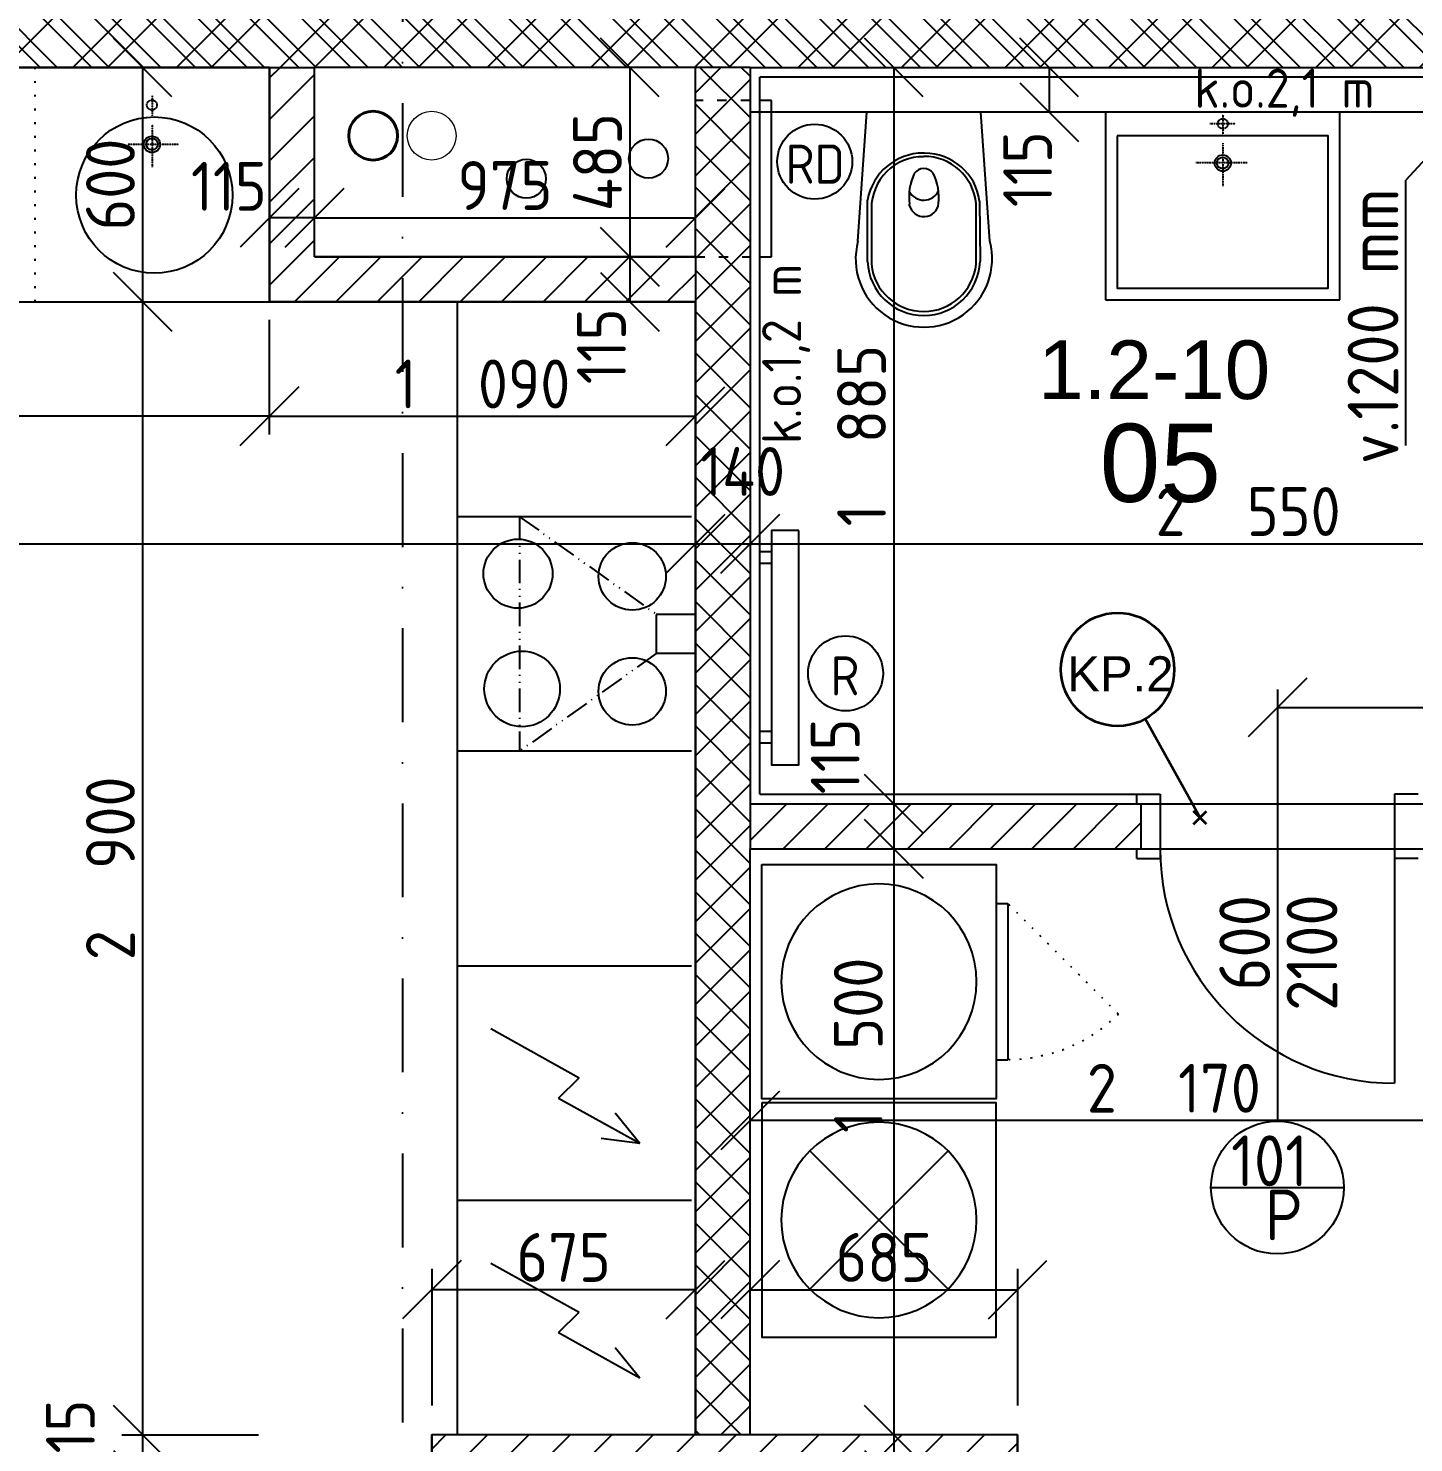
# Model space of a CAD drawing. Extents: x 4511820 to 5180432, y -1526536 to -944957.
# Drawn here: x 4984478 to 4988025, y -1316155 to -1312535 of the extents above; entities that cross this region are included whole.
import ezdxf

# ---------------------------------------------------------------- set-up
doc = ezdxf.new("R2010")
doc.units = 0
doc.header["$MEASUREMENT"] = 0
for name, pattern in [('ACAD_ISO03W100', [30, 12, -18]), ('ACAD_ISO07W100', [3.5, 0.5, -3]), ('ACAD_ISO12W100', [22, 12, -3, 0.5, -3, 0.5, -3]), ('BODKOCIARKOVANA_3', [5.6, 3, -1.3, 0, -1.3]), ('DASHED', [0.75, 0.5, -0.25])]:
    doc.linetypes.add(name, pattern=pattern)
doc.layers.get('0').update_dxf_attribs({"linetype": 'CONTINUOUS'})
doc.layers.get('Defpoints').update_dxf_attribs({"color": 61, "linetype": 'CONTINUOUS'})
for name, color, linetype in [('DVERE', 45, 'CONTINUOUS'), ('KÓTY', 4, 'CONTINUOUS'), ('MÚRY', 1, 'CONTINUOUS'), ('osi', 253, 'CONTINUOUS'), ('Plochy', 41, 'CONTINUOUS'), ('POPIS', 7, 'CONTINUOUS'), ('TENKÁ', 7, 'CONTINUOUS'), ('tzb', 153, 'CONTINUOUS'), ('Z-Kúrenie', 101, 'CONTINUOUS'), ('ZARIADENIE1', 145, 'CONTINUOUS'), ('ZARIADOVACIE', 144, 'CONTINUOUS'), ('zz-vetr', 52, 'CONTINUOUS'), ('ŠRAFY', 82, 'CONTINUOUS')]:
    doc.layers.add(name, color=color, linetype=linetype)
for name, color, linetype, lineweight in [('preklady', 74, 'CONTINUOUS', 35), ('zz-kanal-daždová', 136, 'CONTINUOUS', 40), ('zz-kanal-splaskova', 37, 'CONTINUOUS', 18)]:
    doc.layers.add(name, color=color, linetype=linetype, lineweight=lineweight)
doc.styles.add('ARIAL', font='arial.ttf')
doc.styles.add('STYLE1', font='isocp.shx')
doc.dimstyles.new('STANDARD-50', dxfattribs={"dimtxt": 125, "dimasz": 150, "dimexe": 10, "dimexo": 200, "dimgap": 20, "dimtad": 1, "dimdsep": 46, "dimlunit": 6, "dimtxsty": 'STYLE1', "dimblk1": 'OBLIQUE', "dimblk2": 'OBLIQUE', "dimsah": 1, "dimcen": 2.5, "dimse1": 1, "dimse2": 1, "dimadec": 0, "dimazin": 0, "dimtfac": 1, "dimtmove": 1, "dimatfit": 3, "dimldrblk": 'OBLIQUE', "dimfxl": 1, "dimtolj": 1, "dimtzin": 0, "dimarcsym": 0})
pattern_1 = [(45, (515270.5, 128041), (-53.0330086, 53.0330086), [])]

# ---------------------------------------------------------------- blocks, each defined once
blk = doc.blocks.new('pračka')
at = {"layer": 'ZARIADENIE1', "color": 8, "linetype": 'ACAD_ISO07W100', "ltscale": 8}
blk.add_line((4536136.9, -1117296.3), (4536419.7, -1117579.2), dxfattribs=at)
at = {"layer": 'ZARIADENIE1', "color": 8}
for p, q in [((4536419.7, -1117579.2), (4536019.7, -1117579.2)), ((4536019.7, -1117609.2), (4536019.7, -1117579.2)), ((4536419.7, -1117609.2), (4536419.7, -1117579.2))]:
    blk.add_line(p, q, dxfattribs=at)
blk.add_lwpolyline([(4536519.7, -1118209.2), (4536519.7, -1117609.2), (4535919.7, -1117609.2), (4535919.7, -1118209.2)], close=True, dxfattribs=at)
blk.add_circle((4536219.7, -1117909.2), 250, dxfattribs=at)
at = {"layer": 'ZARIADENIE1', "color": 8, "linetype": 'ACAD_ISO07W100', "ltscale": 8}
blk.add_arc((4536419.7, -1117579.2), 400, 135, 180, dxfattribs=at)
blk = doc.blocks.new('sušička')
at = {"layer": 'ZARIADENIE1', "color": 8}
for p, q in [((4426735.8, -1162607.4), (4426382.2, -1162961)), ((4426382.2, -1162607.4), (4426735.8, -1162961))]:
    blk.add_line(p, q, dxfattribs=at)
blk.add_lwpolyline([(4426259, -1163084.2), (4426259, -1162484.2), (4426859, -1162484.2), (4426859, -1163084.2)], close=True, dxfattribs=at)
blk.add_circle((4426559, -1162784.2), 250, dxfattribs=at)
blk = doc.blocks.new('_OBLIQUE')
at = {"color": 0, "linetype": 'ByBlock'}
blk.add_line((-0.5, -0.5), (0.5, 0.5), dxfattribs=at)
blk = doc.blocks.new('*D22554')
at = {"layer": 'Defpoints', "color": 0}
for p in [(4988024, -1312635.2), (4987091.5, -1312750.2), (4988024, -1312750.2)]:
    blk.add_point(p, dxfattribs=at)
at = {"layer": 'KÓTY', "color": 0, "lineweight": -2}
blk.add_line((4987091.5, -1312635.2), (4987091.5, -1312750.2), dxfattribs=at)
at = {"layer": 'KÓTY', "color": 0, "linetype": 'ByBlock', "lineweight": -2, "xscale": 150, "yscale": 150, "zscale": 150}
for p, rotation in [((4987091.5, -1312635.2), 90), ((4987091.5, -1312750.2), 270)]:
    blk.add_blockref('_OBLIQUE', p, dxfattribs=dict(at, rotation=rotation))
at = {"layer": 'KÓTY', "color": 0, "insert": (4987036.5, -1312896), "char_height": 125, "attachment_point": 5, "rotation": 90, "style": 'STYLE1'}
blk.add_mtext('\\A1;115', dxfattribs=at)
blk = doc.blocks.new('*D22555')
at = {"layer": 'Defpoints', "color": 0}
for p in [(4985211, -1312668.7), (4986186, -1312668.7), (4986186, -1313020)]:
    blk.add_point(p, dxfattribs=at)
at = {"layer": 'KÓTY', "color": 0, "lineweight": -2}
blk.add_line((4985211, -1313020), (4986186, -1313020), dxfattribs=at)
at = {"layer": 'KÓTY', "color": 0, "linetype": 'ByBlock', "lineweight": -2, "xscale": 150, "yscale": 150, "zscale": 150, "rotation": 180}
blk.add_blockref('_OBLIQUE', (4985211, -1313020), dxfattribs=at)
at = {"layer": 'KÓTY', "color": 0, "linetype": 'ByBlock', "lineweight": -2, "xscale": 150, "yscale": 150, "zscale": 150}
blk.add_blockref('_OBLIQUE', (4986186, -1313020), dxfattribs=at)
at = {"layer": 'KÓTY', "color": 0, "insert": (4985698.5, -1312937.5), "char_height": 125, "attachment_point": 5, "style": 'STYLE1'}
blk.add_mtext('\\A1;975', dxfattribs=at)
blk = doc.blocks.new('*D22556')
at = {"layer": 'Defpoints', "color": 0}
for p in [(4986186, -1312635.2), (4986018, -1313120.2), (4986186, -1313120.2)]:
    blk.add_point(p, dxfattribs=at)
at = {"layer": 'KÓTY', "color": 0, "lineweight": -2}
blk.add_line((4986018, -1312635.2), (4986018, -1313120.2), dxfattribs=at)
at = {"layer": 'KÓTY', "color": 0, "linetype": 'ByBlock', "lineweight": -2, "xscale": 150, "yscale": 150, "zscale": 150}
for p, rotation in [((4986018, -1312635.2), 90), ((4986018, -1313120.2), 270)]:
    blk.add_blockref('_OBLIQUE', p, dxfattribs=dict(at, rotation=rotation))
at = {"layer": 'KÓTY', "color": 0, "insert": (4985935.5, -1312877.7), "char_height": 125, "attachment_point": 5, "rotation": 90, "style": 'STYLE1'}
blk.add_mtext('\\A1;485', dxfattribs=at)
blk = doc.blocks.new('*D22560')
at = {"layer": 'Defpoints', "color": 0}
for p in [(4980951, -1313854.5), (4986186, -1313854.5), (4986186, -1313854.5)]:
    blk.add_point(p, dxfattribs=at)
at = {"layer": 'KÓTY', "color": 0, "lineweight": -2}
blk.add_line((4980951, -1313854.5), (4986186, -1313854.5), dxfattribs=at)
at = {"layer": 'KÓTY', "color": 0, "linetype": 'ByBlock', "lineweight": -2, "xscale": 150, "yscale": 150, "zscale": 150, "rotation": 180}
blk.add_blockref('_OBLIQUE', (4980951, -1313854.5), dxfattribs=at)
at = {"layer": 'KÓTY', "color": 0, "linetype": 'ByBlock', "lineweight": -2, "xscale": 150, "yscale": 150, "zscale": 150}
blk.add_blockref('_OBLIQUE', (4986186, -1313854.5), dxfattribs=at)
at = {"layer": 'KÓTY', "color": 0, "insert": (4983568.5, -1313772), "char_height": 125, "attachment_point": 5, "style": 'STYLE1'}
blk.add_mtext('\\A1;5ﾠ235', dxfattribs=at)
blk = doc.blocks.new('*D22561')
at = {"layer": 'Defpoints', "color": 0}
for p in [(4986186, -1313854.5), (4986326, -1313854.5), (4986326, -1313854.5)]:
    blk.add_point(p, dxfattribs=at)
at = {"layer": 'KÓTY', "color": 0, "lineweight": -2}
blk.add_line((4986186, -1313854.5), (4986326, -1313854.5), dxfattribs=at)
at = {"layer": 'KÓTY', "color": 0, "linetype": 'ByBlock', "lineweight": -2, "xscale": 150, "yscale": 150, "zscale": 150, "rotation": 180}
blk.add_blockref('_OBLIQUE', (4986186, -1313854.5), dxfattribs=at)
at = {"layer": 'KÓTY', "color": 0, "linetype": 'ByBlock', "lineweight": -2, "xscale": 150, "yscale": 150, "zscale": 150}
blk.add_blockref('_OBLIQUE', (4986326, -1313854.5), dxfattribs=at)
at = {"layer": 'KÓTY', "color": 0, "insert": (4986306.8, -1313669.5), "char_height": 125, "attachment_point": 5, "style": 'STYLE1'}
blk.add_mtext('\\A1;140', dxfattribs=at)
blk = doc.blocks.new('*D22562')
at = {"layer": 'Defpoints', "color": 0}
for p in [(4986326, -1313854.5), (4988876, -1313854.5), (4988876, -1313854.5)]:
    blk.add_point(p, dxfattribs=at)
at = {"layer": 'KÓTY', "color": 0, "lineweight": -2}
blk.add_line((4986326, -1313854.5), (4988876, -1313854.5), dxfattribs=at)
at = {"layer": 'KÓTY', "color": 0, "linetype": 'ByBlock', "lineweight": -2, "xscale": 150, "yscale": 150, "zscale": 150, "rotation": 180}
blk.add_blockref('_OBLIQUE', (4986326, -1313854.5), dxfattribs=at)
at = {"layer": 'KÓTY', "color": 0, "linetype": 'ByBlock', "lineweight": -2, "xscale": 150, "yscale": 150, "zscale": 150}
blk.add_blockref('_OBLIQUE', (4988876, -1313854.5), dxfattribs=at)
at = {"layer": 'KÓTY', "color": 0, "insert": (4987601, -1313772), "char_height": 125, "attachment_point": 5, "style": 'STYLE1'}
blk.add_mtext('\\A1;2ﾠ550', dxfattribs=at)
blk = doc.blocks.new('*D22565')
at = {"layer": 'Defpoints', "color": 0}
for p in [(4986326, -1312635.2), (4986326, -1314520.2), (4986694, -1314520.2)]:
    blk.add_point(p, dxfattribs=at)
at = {"layer": 'KÓTY', "color": 0, "lineweight": -2}
blk.add_line((4986694, -1312635.2), (4986694, -1314520.2), dxfattribs=at)
at = {"layer": 'KÓTY', "color": 0, "linetype": 'ByBlock', "lineweight": -2, "xscale": 150, "yscale": 150, "zscale": 150}
for p, rotation in [((4986694, -1312635.2), 90), ((4986694, -1314520.2), 270)]:
    blk.add_blockref('_OBLIQUE', p, dxfattribs=dict(at, rotation=rotation))
at = {"layer": 'KÓTY', "color": 0, "insert": (4986611.5, -1313577.7), "char_height": 125, "attachment_point": 5, "rotation": 90, "style": 'STYLE1'}
blk.add_mtext('\\A1;1ﾠ885', dxfattribs=at)
blk = doc.blocks.new('*D22566')
at = {"layer": 'Defpoints', "color": 0}
for p in [(4986326, -1314520.2), (4986326, -1314635.2), (4986694, -1314635.2)]:
    blk.add_point(p, dxfattribs=at)
at = {"layer": 'KÓTY', "color": 0, "lineweight": -2}
blk.add_line((4986694, -1314520.2), (4986694, -1314635.2), dxfattribs=at)
at = {"layer": 'KÓTY', "color": 0, "linetype": 'ByBlock', "lineweight": -2, "xscale": 150, "yscale": 150, "zscale": 150}
for p, rotation in [((4986694, -1314520.2), 90), ((4986694, -1314635.2), 270)]:
    blk.add_blockref('_OBLIQUE', p, dxfattribs=dict(at, rotation=rotation))
at = {"layer": 'KÓTY', "color": 0, "insert": (4986544, -1314398.5), "char_height": 125, "attachment_point": 5, "rotation": 90, "style": 'STYLE1'}
blk.add_mtext('\\A1;115', dxfattribs=at)
blk = doc.blocks.new('*D22567')
at = {"layer": 'Defpoints', "color": 0}
for p in [(4986326, -1314635.2), (4986326, -1316135.2), (4986694, -1316135.2)]:
    blk.add_point(p, dxfattribs=at)
at = {"layer": 'KÓTY', "color": 0, "lineweight": -2}
blk.add_line((4986694, -1314635.2), (4986694, -1316135.2), dxfattribs=at)
at = {"layer": 'KÓTY', "color": 0, "linetype": 'ByBlock', "lineweight": -2, "xscale": 150, "yscale": 150, "zscale": 150}
for p, rotation in [((4986694, -1314635.2), 90), ((4986694, -1316135.2), 270)]:
    blk.add_blockref('_OBLIQUE', p, dxfattribs=dict(at, rotation=rotation))
at = {"layer": 'KÓTY', "color": 0, "insert": (4986603, -1315138), "char_height": 125, "attachment_point": 5, "rotation": 90, "style": 'STYLE1'}
blk.add_mtext('\\A1;1ﾠ500', dxfattribs=at)
blk = doc.blocks.new('*D22568')
at = {"layer": 'Defpoints', "color": 0}
for p in [(4986326, -1316135.2), (4986326, -1316250.2), (4986694, -1316250.2)]:
    blk.add_point(p, dxfattribs=at)
at = {"layer": 'KÓTY', "color": 0, "lineweight": -2}
blk.add_line((4986694, -1316135.2), (4986694, -1316250.2), dxfattribs=at)
at = {"layer": 'KÓTY', "color": 0, "linetype": 'ByBlock', "lineweight": -2, "xscale": 150, "yscale": 150, "zscale": 150}
for p, rotation in [((4986694, -1316135.2), 90), ((4986694, -1316250.2), 270)]:
    blk.add_blockref('_OBLIQUE', p, dxfattribs=dict(at, rotation=rotation))
at = {"layer": 'KÓTY', "color": 0, "insert": (4986574, -1316366), "char_height": 125, "attachment_point": 5, "rotation": 90, "style": 'STYLE1'}
blk.add_mtext('\\A1;115', dxfattribs=at)
blk = doc.blocks.new('*D22570')
at = {"layer": 'Defpoints', "color": 0}
for p in [(4985096, -1313235.2), (4986186, -1313235.2), (4986186, -1313528)]:
    blk.add_point(p, dxfattribs=at)
at = {"layer": 'KÓTY', "color": 0, "lineweight": -2}
blk.add_line((4985096, -1313528), (4986186, -1313528), dxfattribs=at)
at = {"layer": 'KÓTY', "color": 0, "linetype": 'ByBlock', "lineweight": -2, "xscale": 150, "yscale": 150, "zscale": 150, "rotation": 180}
blk.add_blockref('_OBLIQUE', (4985096, -1313528), dxfattribs=at)
at = {"layer": 'KÓTY', "color": 0, "linetype": 'ByBlock', "lineweight": -2, "xscale": 150, "yscale": 150, "zscale": 150}
blk.add_blockref('_OBLIQUE', (4986186, -1313528), dxfattribs=at)
at = {"layer": 'KÓTY', "color": 0, "insert": (4985641, -1313445.5), "char_height": 125, "attachment_point": 5, "style": 'STYLE1'}
blk.add_mtext('\\A1;1ﾠ090', dxfattribs=at)
blk = doc.blocks.new('*D22571')
at = {"layer": 'Defpoints', "color": 0}
for p in [(4980951, -1313235.2), (4985096, -1313235.2), (4980951, -1313528)]:
    blk.add_point(p, dxfattribs=at)
at = {"layer": 'KÓTY', "color": 0, "lineweight": -2}
blk.add_line((4985096, -1313528), (4980951, -1313528), dxfattribs=at)
at = {"layer": 'KÓTY', "color": 0, "linetype": 'ByBlock', "lineweight": -2, "xscale": 150, "yscale": 150, "zscale": 150, "rotation": 180}
blk.add_blockref('_OBLIQUE', (4980951, -1313528), dxfattribs=at)
at = {"layer": 'KÓTY', "color": 0, "linetype": 'ByBlock', "lineweight": -2, "xscale": 150, "yscale": 150, "zscale": 150}
blk.add_blockref('_OBLIQUE', (4985096, -1313528), dxfattribs=at)
at = {"layer": 'KÓTY', "color": 0, "insert": (4983023.5, -1313445.5), "char_height": 125, "attachment_point": 5, "style": 'STYLE1'}
blk.add_mtext('\\A1;4ﾠ145', dxfattribs=at)
blk = doc.blocks.new('*D22602')
at = {"layer": 'Defpoints', "color": 0}
for p in [(4987676, -1314227.5), (4988876, -1314227.5), (4988876, -1314273.5)]:
    blk.add_point(p, dxfattribs=at)
at = {"layer": 'KÓTY', "color": 0, "lineweight": -2}
blk.add_line((4987676, -1314273.5), (4988876, -1314273.5), dxfattribs=at)
at = {"layer": 'KÓTY', "color": 0, "linetype": 'ByBlock', "lineweight": -2, "xscale": 150, "yscale": 150, "zscale": 150, "rotation": 180}
blk.add_blockref('_OBLIQUE', (4987676, -1314273.5), dxfattribs=at)
at = {"layer": 'KÓTY', "color": 0, "linetype": 'ByBlock', "lineweight": -2, "xscale": 150, "yscale": 150, "zscale": 150}
blk.add_blockref('_OBLIQUE', (4988876, -1314273.5), dxfattribs=at)
at = {"layer": 'KÓTY', "color": 0, "insert": (4988276, -1314191), "char_height": 125, "attachment_point": 5, "style": 'STYLE1'}
blk.add_mtext('\\A1;1ﾠ200', dxfattribs=at)
blk = doc.blocks.new('*D22603')
at = {"layer": 'Defpoints', "color": 0}
for p in [(4985096, -1312635.2), (4984771, -1313235.2), (4985096, -1313235.2)]:
    blk.add_point(p, dxfattribs=at)
at = {"layer": 'KÓTY', "color": 0, "lineweight": -2}
blk.add_line((4984771, -1312635.2), (4984771, -1313235.2), dxfattribs=at)
at = {"layer": 'KÓTY', "color": 0, "linetype": 'ByBlock', "lineweight": -2, "xscale": 150, "yscale": 150, "zscale": 150}
for p, rotation in [((4984771, -1312635.2), 90), ((4984771, -1313235.2), 270)]:
    blk.add_blockref('_OBLIQUE', p, dxfattribs=dict(at, rotation=rotation))
at = {"layer": 'KÓTY', "color": 0, "insert": (4984688.5, -1312935.2), "char_height": 125, "attachment_point": 5, "rotation": 90, "style": 'STYLE1'}
blk.add_mtext('\\A1;600', dxfattribs=at)
blk = doc.blocks.new('*D22604')
at = {"layer": 'Defpoints', "color": 0}
for p in [(4985096, -1313235.2), (4984771, -1316135.2), (4985511, -1316135.2)]:
    blk.add_point(p, dxfattribs=at)
at = {"layer": 'KÓTY', "color": 0, "lineweight": -2}
blk.add_line((4984771, -1313235.2), (4984771, -1316135.2), dxfattribs=at)
at = {"layer": 'KÓTY', "color": 0, "linetype": 'ByBlock', "lineweight": -2, "xscale": 150, "yscale": 150, "zscale": 150}
for p, rotation in [((4984771, -1313235.2), 90), ((4984771, -1316135.2), 270)]:
    blk.add_blockref('_OBLIQUE', p, dxfattribs=dict(at, rotation=rotation))
at = {"layer": 'KÓTY', "color": 0, "insert": (4984688.5, -1314685.2), "char_height": 125, "attachment_point": 5, "rotation": 90, "style": 'STYLE1'}
blk.add_mtext('\\A1;2ﾠ900', dxfattribs=at)
blk = doc.blocks.new('*D22605')
at = {"layer": 'Defpoints', "color": 0}
for p in [(4985511, -1316135.2), (4984771, -1316250.2), (4985511, -1316250.2)]:
    blk.add_point(p, dxfattribs=at)
at = {"layer": 'KÓTY', "color": 0, "lineweight": -2}
blk.add_line((4984771, -1316135.2), (4984771, -1316250.2), dxfattribs=at)
at = {"layer": 'KÓTY', "color": 0, "linetype": 'ByBlock', "lineweight": -2, "xscale": 150, "yscale": 150, "zscale": 150}
for p, rotation in [((4984771, -1316135.2), 90), ((4984771, -1316250.2), 270)]:
    blk.add_blockref('_OBLIQUE', p, dxfattribs=dict(at, rotation=rotation))
at = {"layer": 'KÓTY', "color": 0, "insert": (4984586, -1316141.9), "char_height": 125, "attachment_point": 5, "rotation": 90, "style": 'STYLE1'}
blk.add_mtext('\\A1;115', dxfattribs=at)
blk = doc.blocks.new('*D22615')
at = {"layer": 'Defpoints', "color": 0}
for p in [(4986326, -1315330.5), (4986326, -1315330.5), (4988496, -1315330.5)]:
    blk.add_point(p, dxfattribs=at)
at = {"layer": 'KÓTY', "color": 0, "lineweight": -2}
blk.add_line((4988496, -1315330.5), (4986326, -1315330.5), dxfattribs=at)
at = {"layer": 'KÓTY', "color": 0, "linetype": 'ByBlock', "lineweight": -2, "xscale": 150, "yscale": 150, "zscale": 150, "rotation": 180}
blk.add_blockref('_OBLIQUE', (4986326, -1315330.5), dxfattribs=at)
at = {"layer": 'KÓTY', "color": 0, "linetype": 'ByBlock', "lineweight": -2, "xscale": 150, "yscale": 150, "zscale": 150}
blk.add_blockref('_OBLIQUE', (4988496, -1315330.5), dxfattribs=at)
at = {"layer": 'KÓTY', "color": 0, "insert": (4987411, -1315248), "char_height": 125, "attachment_point": 5, "style": 'STYLE1'}
blk.add_mtext('\\A1;2ﾠ170', dxfattribs=at)
blk = doc.blocks.new('*D22616')
at = {"layer": 'Defpoints', "color": 0}
for p in [(4987011, -1315763.5), (4986326, -1316135.2), (4987011, -1316135.2)]:
    blk.add_point(p, dxfattribs=at)
at = {"layer": 'KÓTY', "color": 0, "lineweight": -2}
blk.add_line((4986326, -1315763.5), (4987011, -1315763.5), dxfattribs=at)
at = {"layer": 'KÓTY', "color": 0, "linetype": 'ByBlock', "lineweight": -2, "xscale": 150, "yscale": 150, "zscale": 150, "rotation": 180}
blk.add_blockref('_OBLIQUE', (4986326, -1315763.5), dxfattribs=at)
at = {"layer": 'KÓTY', "color": 0, "linetype": 'ByBlock', "lineweight": -2, "xscale": 150, "yscale": 150, "zscale": 150}
blk.add_blockref('_OBLIQUE', (4987011, -1315763.5), dxfattribs=at)
at = {"layer": 'KÓTY', "color": 0, "insert": (4986668.5, -1315681), "char_height": 125, "attachment_point": 5, "style": 'STYLE1'}
blk.add_mtext('\\A1;685', dxfattribs=at)
blk = doc.blocks.new('*D22617')
at = {"layer": 'Defpoints', "color": 0}
for p in [(4985511, -1315763.5), (4985511, -1316135.2), (4986186, -1316135.2)]:
    blk.add_point(p, dxfattribs=at)
at = {"layer": 'KÓTY', "color": 0, "lineweight": -2}
blk.add_line((4986186, -1315763.5), (4985511, -1315763.5), dxfattribs=at)
at = {"layer": 'KÓTY', "color": 0, "linetype": 'ByBlock', "lineweight": -2, "xscale": 150, "yscale": 150, "zscale": 150, "rotation": 180}
blk.add_blockref('_OBLIQUE', (4985511, -1315763.5), dxfattribs=at)
at = {"layer": 'KÓTY', "color": 0, "linetype": 'ByBlock', "lineweight": -2, "xscale": 150, "yscale": 150, "zscale": 150}
blk.add_blockref('_OBLIQUE', (4986186, -1315763.5), dxfattribs=at)
at = {"layer": 'KÓTY', "color": 0, "insert": (4985848.5, -1315681), "char_height": 125, "attachment_point": 5, "style": 'STYLE1'}
blk.add_mtext('\\A1;675', dxfattribs=at)
blk = doc.blocks.new('*D22685')
at = {"layer": 'Defpoints', "color": 0}
for p in [(4986018, -1313120.2), (4986018, -1313235.2), (4986018, -1313235.2)]:
    blk.add_point(p, dxfattribs=at)
at = {"layer": 'KÓTY', "color": 0, "lineweight": -2}
blk.add_line((4986018, -1313120.2), (4986018, -1313235.2), dxfattribs=at)
at = {"layer": 'KÓTY', "color": 0, "linetype": 'ByBlock', "lineweight": -2, "xscale": 150, "yscale": 150, "zscale": 150}
for p, rotation in [((4986018, -1313120.2), 90), ((4986018, -1313235.2), 270)]:
    blk.add_blockref('_OBLIQUE', p, dxfattribs=dict(at, rotation=rotation))
at = {"layer": 'KÓTY', "color": 0, "insert": (4985945.5, -1313349), "char_height": 125, "attachment_point": 5, "rotation": 90, "style": 'STYLE1'}
blk.add_mtext('\\A1;115', dxfattribs=at)
blk = doc.blocks.new('*D22686')
at = {"layer": 'Defpoints', "color": 0}
for p in [(4985096, -1313020), (4985096, -1313020), (4985211, -1313020)]:
    blk.add_point(p, dxfattribs=at)
at = {"layer": 'KÓTY', "color": 0, "lineweight": -2}
blk.add_line((4985211, -1313020), (4985096, -1313020), dxfattribs=at)
at = {"layer": 'KÓTY', "color": 0, "linetype": 'ByBlock', "lineweight": -2, "xscale": 150, "yscale": 150, "zscale": 150, "rotation": 180}
blk.add_blockref('_OBLIQUE', (4985096, -1313020), dxfattribs=at)
at = {"layer": 'KÓTY', "color": 0, "linetype": 'ByBlock', "lineweight": -2, "xscale": 150, "yscale": 150, "zscale": 150}
blk.add_blockref('_OBLIQUE', (4985211, -1313020), dxfattribs=at)
at = {"layer": 'KÓTY', "color": 0, "insert": (4984991.6, -1312939.7), "char_height": 125, "attachment_point": 5, "style": 'STYLE1'}
blk.add_mtext('\\A1;115', dxfattribs=at)

msp = doc.modelspace()

# ---------------------------------------------------------------- hatches: boundary and pattern name
at = {"layer": 'ŠRAFY'}
h = msp.add_hatch(dxfattribs=at)
h.set_pattern_fill('ANSI32', color=256, scale=500)
h.set_pattern_definition([(45, (400449.4, -131825.15), (-132.5825215, 132.5825215), []), (45, (400537.78, -131825.15), (-132.5825215, 132.5825215), [])])
h.paths.add_polyline_path([(4980951, -1312385.191), (4980951, -1312635.191), (4993871, -1312635.191), (4993871, -1312385.191), (4980951, -1312385.191)])
h = msp.add_hatch(dxfattribs=at)
h.set_pattern_fill('ANSI32', color=256, scale=250, angle=90)
h.paths.add_polyline_path([(4980951, -1312385.191), (4980951, -1312635.191), (4993871, -1312635.191), (4993871, -1312385.191), (4980951, -1312385.191)])
at = {"layer": 'ŠRAFY', "ltscale": 0.25}
h = msp.add_hatch(dxfattribs=at)
h.set_pattern_fill('ANSI31', color=256, scale=600, style=0)
h.set_pattern_definition(pattern_1)
h.paths.add_polyline_path([(4986186, -1313235.191), (4986186, -1313120.191), (4985211, -1313120.191), (4985211, -1312635.191), (4985096, -1312635.191), (4985096, -1313235.191)])
h = msp.add_hatch(dxfattribs=at)
h.set_pattern_fill('ANSI37', color=256, scale=600, style=0)
h.set_pattern_definition([(45, (-3027222.4, 280820.68), (-53.0330086, 53.0330086), []), (135, (-3027222.4, 280820.68), (-53.0330086, -53.0330086), [])])
h.paths.add_polyline_path([(4986186, -1316135.191), (4986326, -1316135.191), (4986326, -1314635.191), (4986326, -1314520.191), (4986326, -1312635.191), (4986186, -1312635.191), (4986186, -1313120.191), (4986186, -1313235.191)])
h = msp.add_hatch(dxfattribs=at)
h.set_pattern_fill('ANSI31', color=256, scale=600, style=0)
h.set_pattern_definition(pattern_1)
h.paths.add_polyline_path([(4987326, -1314635.191), (4987326, -1314520.191), (4987316, -1314520.191), (4986326, -1314520.191), (4986326, -1314635.191), (4987316, -1314635.191)])
h = msp.add_hatch(dxfattribs=at)
h.set_pattern_fill('ANSI31', color=256, scale=600, style=0)
h.set_pattern_definition(pattern_1)
h.paths.add_polyline_path([(4985511, -1316135.191), (4985511, -1316250.191), (4987011, -1316250.191), (4987011, -1316135.191), (4986326, -1316135.191), (4986186, -1316135.191), (4986131, -1316135.191), (4986126, -1316135.191), (4985576, -1316135.191)])

# ---------------------------------------------------------------- linework, layer by layer
at = {"layer": 'DVERE', "ltscale": 0.25}
for p, q in [((4987676, -1314227.535), (4987676, -1315332.191)), ((4987316, -1314495.191), (4987376, -1314495.191)), ((4987316, -1314520.191), (4987316, -1314495.191)), ((4987376, -1314495.191), (4987376, -1314660.191)), ((4987376, -1314520.191), (4987976, -1314520.191)), ((4987976, -1314495.191), (4987976, -1314660.191)), ((4988036, -1314495.191), (4987976, -1314495.191)), ((4987316, -1314660.191), (4987316, -1314635.191)), ((4987376, -1314635.191), (4987976, -1314635.191)), ((4987976, -1314635.191), (4987976, -1315235.191)), ((4987316, -1314660.191), (4987376, -1314660.191)), ((4988036, -1314660.191), (4987976, -1314660.191)), ((4987506, -1315502.191), (4987846, -1315502.191))]:
    msp.add_line(p, q, dxfattribs=at)
msp.add_circle((4987676, -1315502.191), 170, dxfattribs=at)
msp.add_arc((4987976, -1314635.191), 600, 180, 270, dxfattribs=at)
at = {"layer": 'KÓTY'}
for p, q in [((4988232.5, -1312676.5), (4988004.5, -1312923.5)), ((4988004.5, -1313603), (4988004.5, -1312923.5)), ((4985096, -1313574.5), (4985096, -1313281.691))]:
    msp.add_line(p, q, dxfattribs=at)
at = {"layer": 'KÓTY', "ltscale": 0.25}
for p, q in [((4985511, -1315710.097), (4985511, -1316060.097)), ((4985511, -1315710.097), (4985511, -1316060.097)), ((4987011, -1315710.097), (4987011, -1316060.097)), ((4987011, -1315710.097), (4987011, -1316060.097))]:
    msp.add_line(p, q, dxfattribs=at)
at = {"layer": 'KÓTY', "ltscale": 25}
msp.add_line((4984717.597, -1316135.191), (4985067.597, -1316135.191), dxfattribs=at)
at = {"layer": 'MÚRY'}
for p, q in [((4985096, -1312635.191), (4980951, -1312635.191)), ((4986326, -1312635.191), (4986326, -1314520.191)), ((4986326, -1316135.191), (4986326, -1314635.191)), ((4987011, -1316135.191), (4987011, -1316250.191))]:
    msp.add_line(p, q, dxfattribs=at)
at = {"layer": 'MÚRY', "ltscale": 0.25}
for p, q in [((4985096, -1313235.191), (4985096, -1312635.191)), ((4985211, -1313120.191), (4985211, -1312635.191)), ((4986186, -1312635.191), (4985211, -1312635.191)), ((4986186, -1313120.191), (4986186, -1312635.191)), ((4986326, -1312635.191), (4988876, -1312635.191)), ((4985211, -1313120.191), (4986186, -1313120.191)), ((4985211, -1313120.191), (4986186, -1313120.191)), ((4986186, -1313120.191), (4985211, -1313120.191)), ((4986186, -1313235.191), (4985096, -1313235.191)), ((4986186, -1316135.191), (4986186, -1313235.191)), ((4986326, -1314520.191), (4987326, -1314520.191)), ((4987326, -1314520.191), (4987326, -1314635.191)), ((4986326, -1314635.191), (4987326, -1314635.191)), ((4986186, -1316135.191), (4985511, -1316135.191)), ((4985511, -1316250.191), (4985511, -1316135.191)), ((4986131, -1316135.191), (4986126, -1316135.191)), ((4987011, -1316135.191), (4986326, -1316135.191))]:
    msp.add_line(p, q, dxfattribs=at)
at = {"layer": 'osi', "linetype": 'BODKOCIARKOVANA_3', "ltscale": 80}
msp.add_line((4985436, -1310038), (4985436, -1347555.191), dxfattribs=at)
at = {"layer": 'Plochy'}
for points in [[(4980951, -1318755.191), (4980951, -1312635.191), (4985096, -1312635.191), (4985096, -1313235.191), (4986186, -1313235.191), (4986186, -1316098.5), (4986186, -1316135.191), (4985511, -1316135.191), (4985511, -1316250.191), (4987011, -1316250.191), (4987011, -1318755.191)], [(4988876, -1312750.191), (4986326, -1312750.191), (4986326, -1314520.191), (4988876, -1314520.191)], [(4987011, -1318755.191), (4987011, -1316135.191), (4986326, -1316135.191), (4986326, -1314635.191), (4988496, -1314635.191), (4988496, -1316250.191), (4989996, -1316250.191), (4989996, -1318755.191)]]:
    msp.add_lwpolyline(points, close=True, dxfattribs=at)
at = {"layer": 'preklady'}
for p, q in [((4987478, -1314555.5), (4987337.488, -1314302.905)), ((4987461.382, -1314572.116), (4987494.616, -1314538.882)), ((4987494.617, -1314572.117), (4987461.383, -1314538.883))]:
    msp.add_line(p, q, dxfattribs=at)
at = {"layer": 'preklady', "ltscale": 0.25}
msp.add_circle((4987267, -1314176.191), 145, dxfattribs=at)
at = {"layer": 'TENKÁ'}
for p, q in [((4985096, -1312635.191), (4985211, -1312635.191)), ((4986326, -1312635.191), (4986186, -1312635.191)), ((4986186, -1313120.191), (4986186, -1313235.191)), ((4986326, -1314520.191), (4986326, -1314635.191)), ((4986326, -1316135.191), (4986186, -1316135.191))]:
    msp.add_line(p, q, dxfattribs=at)
at = {"layer": 'TENKÁ', "ltscale": 0.25}
for p, q in [((4986351, -1314495.191), (4986351, -1312660.191)), ((4988851, -1312660.191), (4986351, -1312660.191)), ((4988851, -1312750.191), (4986351, -1312750.191)), ((4986351, -1314495.191), (4987316, -1314495.191))]:
    msp.add_line(p, q, dxfattribs=at)
at = {"layer": 'tzb', "linetype": 'ACAD_ISO03W100', "ltscale": 2}
for p, q in [((4986326, -1312720.191), (4986186, -1312720.191)), ((4986186, -1313120.191), (4986326, -1313120.191))]:
    msp.add_line(p, q, dxfattribs=at)
at = {"layer": 'tzb'}
for p, q in [((4986381, -1312720.191), (4986351, -1312720.191)), ((4986381, -1313120.191), (4986381, -1312720.191)), ((4986351, -1313120.191), (4986381, -1313120.191))]:
    msp.add_line(p, q, dxfattribs=at)
msp.add_circle((4986491.568, -1312876.518), 96, dxfattribs=at)
at = {"layer": 'Z-Kúrenie', "linetype": 'Continuous'}
for p, q in [((4986381, -1313875.191), (4986351, -1313875.191)), ((4986381, -1313905.191), (4986351, -1313905.191)), ((4986381, -1314335.191), (4986351, -1314335.191)), ((4986381, -1314365.191), (4986351, -1314365.191))]:
    msp.add_line(p, q, dxfattribs=at)
msp.add_lwpolyline([(4986451, -1313820.191), (4986381, -1313820.191), (4986381, -1314420.191), (4986451, -1314420.191)], close=True, dxfattribs=at)
msp.add_circle((4986570.531, -1314186.145), 96, dxfattribs=at)
at = {"layer": 'ZARIADENIE1', "color": 8, "linetype": 'ACAD_ISO07W100', "ltscale": 10}
msp.add_line((4984496, -1313235.191), (4984496, -1312635.191), dxfattribs=at)
at = {"layer": 'ZARIADENIE1', "color": 8, "linetype": 'DASHED'}
for p, q in [((4984795.027, -1312706.89), (4984795.027, -1312758.924)), ((4984795.027, -1312781.296), (4984795.027, -1312890.841)), ((4984732.039, -1312831.96), (4984863.493, -1312831.96))]:
    msp.add_line(p, q, dxfattribs=at)
at = {"layer": 'ZARIADENIE1', "color": 8, "ltscale": 0.25}
for p, q in [((4982696, -1313235.191), (4985096, -1313235.191)), ((4985576, -1313235.191), (4985576, -1316135.191)), ((4986176, -1313785.191), (4985576, -1313785.191)), ((4986176, -1313785.191), (4985576, -1313785.191)), ((4986086, -1314035.191), (4986086, -1314135.191)), ((4986186, -1314035.191), (4986086, -1314035.191)), ((4986186, -1314135.191), (4986086, -1314135.191)), ((4986176, -1314385.191), (4985576, -1314385.191)), ((4986176, -1314385.191), (4985576, -1314385.191)), ((4986176, -1314935.191), (4985576, -1314935.191)), ((4986176, -1315535.191), (4985576, -1315535.191))]:
    msp.add_line(p, q, dxfattribs=at)
at = {"layer": 'ZARIADENIE1', "color": 8, "linetype": 'ACAD_ISO12W100', "ltscale": 5}
for p, q in [((4985736, -1313785.191), (4986086, -1314035.191)), ((4985736, -1313785.191), (4985736, -1314385.191)), ((4986086, -1314135.191), (4985736, -1314385.191))]:
    msp.add_line(p, q, dxfattribs=at)
at = {"layer": 'ZARIADENIE1', "color": 8}
for p, q in [((4985662.488, -1315095.339), (4985888.814, -1315221.266)), ((4985835.943, -1315273.099), (4985888.814, -1315221.266)), ((4985835.943, -1315273.099), (4986043.918, -1315388.816)), ((4985980.64, -1315311.266), (4986043.918, -1315388.816)), ((4985944.661, -1315375.931), (4986043.918, -1315388.816)), ((4985662.488, -1315695.339), (4985888.814, -1315821.266)), ((4985835.943, -1315873.099), (4985888.814, -1315821.266)), ((4985835.943, -1315873.099), (4986043.918, -1315988.816)), ((4985980.64, -1315911.266), (4986043.918, -1315988.816))]:
    msp.add_line(p, q, dxfattribs=at)
at = {"layer": 'ZARIADENIE1', "color": 8, "linetype": 'DASHED'}
msp.add_circle((4984794.714, -1312731.537), 12.931, dxfattribs=at)
at = {"layer": 'ZARIADENIE1', "color": 8, "ltscale": 0.25}
for centre, radius in [((4984800.876, -1312962.104), 200), ((4985731.924, -1313931.035), 88.387), ((4986024.443, -1313938.067), 86.283), ((4985742.446, -1314225.994), 96.805), ((4986024.443, -1314232.315), 86.283)]:
    msp.add_circle(centre, radius, dxfattribs=at)
at = {"layer": 'ZARIADENIE1', "color": 8, "linetype": 'Continuous'}
for centre, radius in [((4984794.754, -1312832.228), 20.877), ((4984795.027, -1312831.96), 14.781)]:
    msp.add_circle(centre, radius, dxfattribs=at)
at = {"layer": 'ZARIADOVACIE'}
for p, q in [((4986602.187, -1313080.19), (4986625.263, -1312750.191)), ((4986939.813, -1313080.19), (4986916.737, -1312750.191)), ((4986626.782, -1313132.481), (4986626.782, -1312975.072)), ((4986636.637, -1312995.834), (4986636.637, -1313138.655)), ((4986904.647, -1313138.655), (4986904.647, -1312983.994)), ((4986913.545, -1312977.326), (4986914.671, -1313132.481))]:
    msp.add_line(p, q, dxfattribs=at)
at = {"layer": 'ZARIADOVACIE', "ltscale": 0.25}
for p, q in [((4987236, -1312750.191), (4987236, -1313230.191)), ((4987836, -1313230.191), (4987836, -1312750.191)), ((4987236, -1313230.191), (4987836, -1313230.191))]:
    msp.add_line(p, q, dxfattribs=at)
at = {"layer": 'ZARIADOVACIE', "linetype": 'DASHED'}
for p, q in [((4987536, -1312754.892), (4987536, -1312806.926)), ((4987568.863, -1312779.54), (4987503.137, -1312779.54)), ((4987536, -1312829.298), (4987536, -1312938.843)), ((4987598.988, -1312879.962), (4987467.535, -1312879.962))]:
    msp.add_line(p, q, dxfattribs=at)
at = {"layer": 'ZARIADOVACIE', "linetype": 'Continuous'}
for p, q in [((4986772.699, -1312855.071), (4986769.882, -1312854.508)), ((4986771, -1312863.16), (4986770.104, -1312863.981)), ((4986734.436, -1312989.189), (4986734.274, -1312985.479))]:
    msp.add_line(p, q, dxfattribs=at)
at = {"layer": 'ZARIADOVACIE', "ltscale": 0.25}
msp.add_lwpolyline([(4987266, -1312810.191), (4987266, -1313200.191), (4987806, -1313200.191), (4987806, -1312810.191)], close=True, dxfattribs=at)
msp.add_lwpolyline([(4987266, -1312810.191), (4987266, -1313200.191), (4987806, -1313200.191), (4987806, -1312810.191)], close=True, dxfattribs=at)
at = {"layer": 'ZARIADOVACIE', "linetype": 'DASHED'}
msp.add_circle((4987536.314, -1312779.539), 12.931, dxfattribs=at)
at = {"layer": 'ZARIADOVACIE', "linetype": 'Continuous'}
for centre, radius in [((4987536.273, -1312880.23), 20.877), ((4987536, -1312879.962), 14.781)]:
    msp.add_circle(centre, radius, dxfattribs=at)
for centre, radius, start, end in [((4986769.563, -1312999.335), 144.828, 89.874094, 170.355814), ((4986768.52, -1312995.855), 131.883, 89.311779, 179.990871), ((4986771.931, -1312996.457), 133.3, 5.364578, 90.399907), ((4986774.052, -1312995.772), 140.707, 7.532963, 90.550993), ((4986770.504, -1312923.899), 29.701, 36.344037, 144.266205), ((4986871.113, -1312966.1), 138.205, 154.477977, 188.060779), ((4986675.226, -1312968.109), 134.275, 353.23165, 27.408649), ((4986770.432, -1312933.789), 41.261, 206.767028, 336.409044), ((4986771, -1312979.504), 37.825, 194.836199, 353.274318), ((4986771, -1313125.423), 174.768, 165.000166, 15.000097), ((4986770.727, -1313126.107), 144.085, 182.535471, 357.464529), ((4986770.642, -1313125.547), 134.645, 185.586614, 354.413386)]:
    msp.add_arc(centre, radius, start, end, dxfattribs=at)
at = {"layer": 'zz-kanal-daždová'}
msp.add_circle((4985361, -1312810.191), 62.5, dxfattribs=at)
at = {"layer": 'zz-kanal-splaskova'}
msp.add_circle((4985511, -1312810.191), 62.5, dxfattribs=at)
at = {"layer": 'zz-vetr'}
for centre in [(4986066, -1312868.692), (4985753.166, -1312920.191)]:
    msp.add_circle(centre, 50, dxfattribs=at)

# ---------------------------------------------------------------- block references
at = {"layer": 'TENKÁ', "xscale": -1}
for name, p, rotation in [('pračka', (6104565.191, -5851194.939), 270), ('sušička', (560097, -2478369.383), 180)]:
    msp.add_blockref(name, p, dxfattribs=dict(at, rotation=rotation))

# ---------------------------------------------------------------- texts
at = {"layer": 'DVERE', "style": 'STYLE1'}
for s, p in [('101', (4987557.47, -1315498.691)), ('P', (4987644.47, -1315637.328))]:
    msp.add_text(s, height=130, dxfattribs=at).set_placement(p)
at = {"layer": 'POPIS', "lineweight": 40, "ltscale": 0.25, "style": 'ARIAL'}
for s, height, p in [('1.2-10', 150, (4987063.411, -1313484.079)), ('05', 200, (4987220.811, -1313747.27))]:
    msp.add_text(s, height=height, dxfattribs=at).set_placement(p)
at = {"layer": 'preklady', "linetype": 'Continuous', "lineweight": 20, "style": 'ARIAL'}
msp.add_text('KP.2', height=90, dxfattribs=at).set_placement((4987137.736, -1314232.448))
at = {"layer": 'TENKÁ', "linetype": 'Continuous', "style": 'STYLE1'}
msp.add_text('k.o.2,1 m', height=100, dxfattribs=at).set_placement((4987463.447, -1312738.515))
for s, height, p in [('v.1200 mm', 130, (4987985.917, -1313651.128)), ('k.o.1,2 m', 100, (4986456.818, -1313599.042)), ('600', 130, (4987657.417, -1314998.106)), ('2100', 130, (4987829.524, -1315049.88))]:
    msp.add_text(s, height=height, rotation=90, dxfattribs=at).set_placement(p)
at = {"layer": 'tzb', "style": 'STYLE1'}
msp.add_text('RD', height=100, dxfattribs=at).set_placement((4986416.94, -1312932.717))
at = {"layer": 'Z-Kúrenie', "linetype": 'Continuous', "style": 'STYLE1'}
msp.add_text('R', height=100, dxfattribs=at).set_placement((4986531.904, -1314242.344))

# ---------------------------------------------------------------- dimensions: what is measured, and where the dimension line sits
at = {"layer": 'KÓTY'}
for base, p1, p2, picture, middle in [((4984771, -1313235.191), (4985096, -1312635.191), (4985096, -1313235.191), '*D22603', (4984688.5, -1312935.191)), ((4984771, -1316135.191), (4985096, -1313235.191), (4985511, -1316135.191), '*D22604', (4984688.457, -1314685.191)), ((4984771, -1316250.191), (4985511, -1316135.191), (4985511, -1316250.191), '*D22605', (4984586, -1316141.941))]:
    dim = msp.add_linear_dim(base=base, p1=p1, p2=p2, angle=90, dimstyle='STANDARD-50', dxfattribs=at)
    dim.commit()
    dim.dimension.update_dxf_attribs({"geometry": picture, "text_midpoint": middle})
for base, p1, p2, picture, middle in [((4986018, -1313120.191), (4986186, -1312635.191), (4986186, -1313120.191), '*D22556', (4985935.5, -1312877.691)), ((4986694, -1314520.191), (4986326, -1312635.191), (4986326, -1314520.191), '*D22565', (4986611.457, -1313577.691))]:
    dim = msp.add_linear_dim(base=base, p1=p1, p2=p2, angle=90, dimstyle='STANDARD-50', override={"dimtxsty": 'STYLE1', "dimldrblk": 'OBLIQUE'}, dxfattribs=at)
    dim.commit()
    dim.dimension.update_dxf_attribs({"geometry": picture, "text_midpoint": middle})
for base, p1, p2, picture, middle in [((4987091.5, -1312750.191), (4988024, -1312635.191), (4988024, -1312750.191), '*D22554', (4987119, -1312896)), ((4986018, -1313235.191), (4986018, -1313120.191), (4986018, -1313235.191), '*D22685', (4986028, -1313349))]:
    dim = msp.add_linear_dim(base=base, p1=p1, p2=p2, angle=90, dimstyle='STANDARD-50', dxfattribs=at)
    dim.commit()
    dim.dimension.update_dxf_attribs({"geometry": picture, "text_midpoint": middle, "dimtype": 160})
for base, p1, p2, picture, middle in [((4986186, -1313020), (4985211, -1312668.691), (4986186, -1312668.691), '*D22555', (4985698.5, -1312937.5)), ((4980951, -1313528), (4985096, -1313235.191), (4980951, -1313235.191), '*D22571', (4983023.5, -1313445.457)), ((4986186, -1313528), (4985096, -1313235.191), (4986186, -1313235.191), '*D22570', (4985641, -1313445.457)), ((4986326, -1313854.5), (4986186, -1313854.5), (4986326, -1313854.5), '*D22561', (4986306.75, -1313669.5)), ((4986186, -1313854.5), (4980951, -1313854.5), (4986186, -1313854.5), '*D22560', (4983568.5, -1313771.957)), ((4988876, -1313854.5), (4986326, -1313854.5), (4988876, -1313854.5), '*D22562', (4987601, -1313771.957))]:
    dim = msp.add_linear_dim(base=base, p1=p1, p2=p2, dimstyle='STANDARD-50', override={"dimtxsty": 'STYLE1', "dimldrblk": 'OBLIQUE'}, dxfattribs=at)
    dim.commit()
    dim.dimension.update_dxf_attribs({"geometry": picture, "text_midpoint": middle})
dim = msp.add_linear_dim(base=(4985096, -1313020), p1=(4985211, -1313020), p2=(4985096, -1313020), dimstyle='STANDARD-50', dxfattribs=at)
dim.commit()
dim.dimension.update_dxf_attribs({"geometry": '*D22686', "text_midpoint": (4984991.62, -1313022.243), "dimtype": 160})
for base, p1, p2, picture, middle in [((4988876, -1314273.5), (4987676, -1314227.535), (4988876, -1314227.535), '*D22602', (4988276, -1314190.957)), ((4986326, -1315330.5), (4988496, -1315330.5), (4986326, -1315330.5), '*D22615', (4987411, -1315247.957)), ((4985511, -1315763.5), (4986186, -1316135.191), (4985511, -1316135.191), '*D22617', (4985848.5, -1315681)), ((4987011, -1315763.5), (4986326, -1316135.191), (4987011, -1316135.191), '*D22616', (4986668.5, -1315681))]:
    dim = msp.add_linear_dim(base=base, p1=p1, p2=p2, dimstyle='STANDARD-50', dxfattribs=at)
    dim.commit()
    dim.dimension.update_dxf_attribs({"geometry": picture, "text_midpoint": middle})
for base, p1, p2, picture, middle in [((4986694, -1314635.191), (4986326, -1314520.191), (4986326, -1314635.191), '*D22566', (4986626.5, -1314398.5)), ((4986694, -1316135.191), (4986326, -1314635.191), (4986326, -1316135.191), '*D22567', (4986685.5, -1315138)), ((4986694, -1316250.191), (4986326, -1316135.191), (4986326, -1316250.191), '*D22568', (4986656.5, -1316366))]:
    dim = msp.add_linear_dim(base=base, p1=p1, p2=p2, angle=90, dimstyle='STANDARD-50', override={"dimtxsty": 'STYLE1', "dimldrblk": 'OBLIQUE'}, dxfattribs=at)
    dim.commit()
    dim.dimension.update_dxf_attribs({"geometry": picture, "text_midpoint": middle, "dimtype": 160})

doc.saveas('drawing.dxf')
